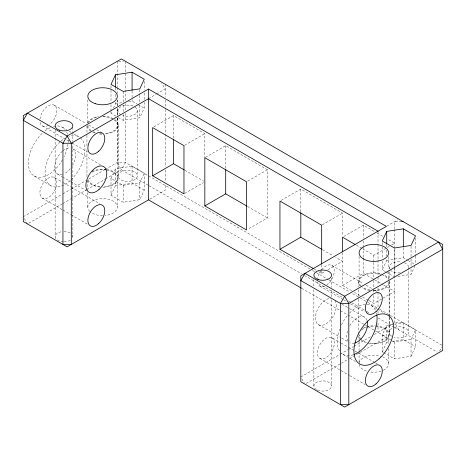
<?xml version="1.0" encoding="UTF-8"?>
<svg xmlns="http://www.w3.org/2000/svg" width="466" height="466" viewBox="0 0 466 466"><rect width="100%" height="100%" fill="white"/><g stroke="black" fill="none" stroke-linecap="round" stroke-linejoin="round"><path stroke-width="0.35" stroke-dasharray="2.33 1.75" d="M115.877 116.11L111.007 113.296L111.898 111.38M113.384 108.182L115.463 103.702L115.463 101.53M111.007 178.35L115.463 168.756L132.082 166.181L144.25 173.206L144.25 190.076L139.794 199.669L123.175 202.238L111.007 195.213L111.007 178.35L123.175 185.375L139.794 182.806L144.25 173.206M118.306 117.514L123.175 120.321L139.794 117.752L144.25 108.153L144.25 102.374M111.007 195.213L115.463 185.619L115.463 168.756M385.3 271.661L382.26 269.901L386.716 260.308L386.716 258.863M383.477 352.523L382.26 351.824L382.26 334.955L386.716 325.361L403.335 322.792L415.503 329.817L415.503 346.681L411.047 356.274L394.428 358.849L384.089 352.878M397.894 276.39L411.047 274.358L414.909 266.039M382.26 351.824L386.716 342.225L386.716 325.361M411.047 356.274L411.047 339.411L415.503 329.817M439.572 351.061L442.007 346.844M148.497 98.681L155.912 94.394M156.529 94.039L165.185 89.041L161.708 83.018M153.897 126.88L173.533 115.545L204.83 133.614L204.83 157.351M23.3 216.737L62.368 194.182M63.003 193.815L70.564 189.452M71.193 189.085L85.686 180.721M88.837 178.897L104.594 169.805M105.223 169.438L117.193 162.529L125.54 162.529L309.919 268.981M28.735 223.237L62.135 203.957M62.764 203.59L70.325 199.227M70.954 198.86L86.082 190.128M86.711 189.767L104.984 179.218M105.613 178.851L121.37 169.758L125.54 162.529L125.54 111.566M184.577 145.305L204.83 133.614M205.448 157.351L225.695 145.66L267.426 169.752L267.426 217.942L247.79 229.278M149.732 199.157L165.185 190.233L165.185 184.414M184.577 193.495L203.601 182.509M247.79 181.093L267.426 169.752M281.173 200.368L300.815 189.027L342.545 213.125L342.545 236.14M322.291 224.816L342.545 213.125M343.774 236.507L363.41 225.171L374.676 231.672M386.669 226.196L397.69 219.835M318.563 271.562L321.68 273.356L324.75 271.585M327.814 269.814L342.545 261.31L335.695 257.354M362.577 248.78L373.843 255.286L386.733 247.848M387.345 247.493L389.186 246.427M391.638 245.011L394.708 243.24L387.199 238.901M342.545 252.677L342.545 285.402L363.41 273.356L374.052 279.501M368.833 300.582L373.843 303.471L394.708 291.425L383.442 284.924M300.815 376.959L339.731 354.492M340.355 354.131L347.886 349.78M348.516 349.418L353.537 346.518M354.166 346.156L371.111 336.37M374.25 334.559L394.708 322.746L403.055 322.746M306.238 383.466L340.669 363.585M341.293 363.224L348.807 358.89M349.43 358.529L386.361 337.203L365.408 325.105M115.463 103.702L123.77 102.415M128.622 101.664L132.082 101.128L137.557 104.291M115.463 185.619L132.082 183.051L144.25 190.076M386.716 260.308L403.335 257.739L407.593 260.197M386.716 342.225L389.483 341.799M392.255 341.368L403.335 339.656L415.503 346.681M392.605 340.926L394.428 341.98L411.047 339.411M118.585 61.331L123.455 61.331M401.663 221.554L394.708 221.554L394.708 228.835M377.18 233.122L383.442 236.734M138.163 104.64L144.25 108.153M408.204 260.546L415.503 264.764M356.315 245.168L361.948 248.419M385.912 272.01L393.822 276.577M184.798 170.236L203.578 181.082M247.498 206.432L267.426 217.942M322.612 249.805L332.578 255.554M374.676 279.862L382.813 284.563M54.312 105.194L86.099 123.548M88.592 124.987L94.202 128.226M96.695 129.665L100.435 131.82M331.827 265.416L363.614 283.765M366.107 285.204L372.34 288.804M374.833 290.242L377.326 291.681M314.206 269.039L316.076 270.123M342.545 285.402L351.935 290.825M354.44 292.269L360.072 295.526M362.577 296.97L368.21 300.221M312.441 270.431L315.587 272.249M316.216 272.61L328.169 279.513M328.798 279.88L349.564 291.867M352.715 293.685L359.635 297.681M360.265 298.042L367.185 302.038M367.814 302.405L379.143 308.941M379.773 309.308L442.071 345.271M62.427 127.282L66.754 129.781M69.23 131.208L71.082 132.274M73.558 133.707L79.121 136.917A28.181 16.269 -60 0 0 68.927 136.509M371.239 305.568L376.808 308.783M377.425 309.139L384.84 313.426M148.427 185.381L121.37 169.758L117.193 162.529L117.193 115.935M149.056 185.742L301.345 273.664M304.49 275.482L342.877 297.64M348.539 300.914L351.055 302.364M351.684 302.725L366.16 311.084M366.789 311.445L369.934 313.263M378.118 317.987L393.846 327.068M394.475 327.435L437.271 352.139M42.365 125.896L64.18 138.489M66.673 139.928L68.543 141.006M72.282 143.167L87.235 151.8M319.874 286.112L342.935 299.428M343.558 299.789L346.675 301.589M350.415 303.745L364.75 312.022M100.574 164.807L72.411 148.543A14.755 8.516 -60 0 1 72.411 165.581M341.992 304.187L348.877 308.166M349.506 308.527L364.529 317.2M301.718 288.338L364.965 324.854M382.26 334.955L391.993 340.576M57.656 174.098L62.036 176.631M62.66 176.993L70.174 181.326M70.797 181.688L86.449 190.722M318.476 324.685L341.007 337.693M341.636 338.054L347.898 341.671M54.312 177.476A11.953 6.903 -60 0 1 50.526 195.988A11.953 6.903 -60 0 1 40.175 190.012A11.953 6.903 -60 0 1 54.312 177.476L62.415 182.154M63.038 182.515L70.517 186.831M71.141 187.192L99.811 203.741M331.827 337.699A11.953 6.903 -60 0 1 328.041 356.21A11.953 6.903 -60 0 1 317.69 350.234A11.953 6.903 -60 0 1 331.827 337.699L340.553 342.731M341.176 343.093L354.265 350.653M354.888 351.009L358.005 352.809M358.628 353.17L374.833 362.525M375.456 362.886L377.326 363.963M34.251 176.09L50.94 185.73M343.058 354.381L355.424 361.517M42.365 198.178L62.31 209.688M62.933 210.05L70.413 214.366M71.036 214.727L87.235 224.082M319.874 358.395L349.168 375.311M349.791 375.666L365.373 384.666M398.884 329.975L394.708 322.746L394.708 276.886M301.857 378.765L304.292 382.982M24.343 218.542L27.471 223.965M415.503 238.015L415.503 255.362M415.503 256.09L415.503 264.041M411.047 246.17L411.047 258.455M411.047 259.178L411.047 266.406M411.047 269.296L411.047 274.358M408.618 267.333L408.618 332.386M403.335 247.615L403.335 257.739M403.335 322.792L403.335 339.656M394.708 229.563L394.708 266.255M394.708 266.971L394.708 276.321M394.428 248.739L394.428 267.531M394.428 268.253L394.428 276.926M394.428 341.98L394.428 358.849M389.483 316.641L389.483 281.79A15.64 9.029 0 0 1 372.485 290.784M389.483 317.369L389.483 334.798M389.145 267.333L389.145 268.777M389.145 271.672L389.145 280.346M389.145 281.068L389.145 316.484M389.145 317.206L389.145 332.386M388.597 256.492L388.597 268.777M388.597 271.672L388.597 280.346M388.597 334.798L388.597 343.471M388.597 348.527L388.597 363.707M386.716 244.405L386.716 247.295M386.716 250.19L386.716 255.974M382.26 242.436L382.26 246.054M382.26 246.776L382.26 258.339M382.26 261.228L382.26 269.901M378.019 231.194L378.019 243.567M378.019 244.295L378.019 259.585M378.019 260.313L378.019 276.326M378.019 277.054L378.019 285.064M378.019 287.976L378.019 291.617M378.019 292.345L378.019 308.364M378.019 311.276L378.019 314.183M378.019 322.921L378.019 332.386M373.843 255.286L373.843 261.758M373.843 262.48L373.843 279.74M373.843 280.456L373.843 289.089M373.843 289.811L373.843 292.683M373.843 295.56L373.843 303.471M363.41 225.171L363.41 238.114M363.41 240.992L363.41 246.025M363.41 246.747L363.41 257.535M363.41 258.251L363.41 273.356M359.088 256.492L359.088 281.79M359.088 339.854L359.088 334.798A14.755 8.516 0 0 0 366.468 342.172M359.088 340.576L359.088 350.694M359.088 351.422L359.088 362.263M358.203 281.79L358.203 286.87M358.203 289.776L358.203 298.49M358.203 299.213L358.203 334.07M331.576 278.062L331.576 287.475M331.576 290.376L331.576 296.894M331.576 299.789L331.576 385.994M321.68 264.729L321.68 270.478M321.68 271.2L321.68 273.356M313.868 279.507L313.868 286.753M313.868 289.648L313.868 385.994M300.815 189.027L300.815 212.042M225.695 145.66L225.695 168.675M173.533 115.545L173.533 138.559M165.185 84.224L165.185 97.05M165.185 99.963L165.185 108.7M165.185 109.428L165.185 166.939M165.185 169.851L165.185 181.501M144.25 81.41L144.25 90.084M144.25 92.973L144.25 99.479M139.794 89.559L139.794 94.621M139.794 95.344L139.794 102.572M139.794 105.462L139.794 117.752M139.794 182.806L139.794 199.669M137.365 110.727L137.365 175.781A9.739 5.621 0 0 1 122.762 180.645A9.739 5.621 0 0 1 122.762 170.911A9.739 5.621 0 0 1 137.365 175.781M132.082 91.01L132.082 98.961M132.082 99.683L132.082 101.128M132.082 166.181L132.082 183.051M125.54 61.331L125.54 100.644M125.54 103.557L125.54 110.838M123.175 91.412L123.175 102.252M123.175 105.141L123.175 111.648M123.175 114.537L123.175 120.321M123.175 185.375L123.175 202.238M118.23 125.179L118.23 178.187M117.892 110.727L117.892 115.061M117.892 117.956L117.892 175.781M117.345 99.881L117.345 105.666M117.345 108.555L117.345 115.061M117.345 117.956L117.345 125.179M117.345 178.187L117.345 207.102M117.193 61.331L117.193 86.816M117.193 87.544L117.193 93.369M117.193 99.916L117.193 105.741M117.193 108.654L117.193 115.207M115.463 87.8L115.463 90.689M115.463 94.307L115.463 98.641M111.007 85.831L111.007 89.443M111.007 90.165L111.007 101.734M111.007 104.623L111.007 111.129M111.007 111.852L111.007 113.296M87.835 99.881L87.835 124.457M87.835 180.354L87.835 189.033M87.835 192.644L87.835 207.102M86.95 125.907L86.95 134.622M86.95 135.35L86.95 146.237M86.95 149.871L86.95 178.187M72.842 127.23L72.842 131.581M72.842 132.303L72.842 140.994M72.842 141.722L72.842 236.617M55.134 130.131L55.134 137.371M55.134 138.099L55.134 236.617M39.959 119.11A11.953 6.903 -60 0 1 48.709 105.584A11.953 6.903 -60 0 1 56.782 110.244A11.953 6.903 -60 0 1 49.443 124.579M48.342 125.302A11.953 6.903 -60 0 1 39.959 121.655M70.249 168.744A14.755 8.516 -60 0 1 63.941 173.935M62.333 174.517A14.755 8.516 -60 0 1 54.598 167.346A14.755 8.516 -60 0 1 62.333 151.246M62.858 150.792A14.755 8.516 -60 0 1 70.249 147.879M53.497 126.484A28.181 16.269 -60 0 1 65.147 129.624M66.603 131.936A28.181 16.269 -60 0 1 67.587 134.616M68.263 140.179A28.181 16.269 -60 0 1 63.999 156.867M62.427 159.821A28.181 16.269 -60 0 1 31.082 173.154A28.181 16.269 -60 0 1 43.181 132.437M44.876 131.028A28.181 16.269 -60 0 1 50.287 127.661M80.292 137.715A28.181 16.269 -60 0 1 71.181 179.655M70.191 180.569A28.181 16.269 -60 0 1 65.03 184.332M63.731 185.031A28.181 16.269 -60 0 1 45.202 175.03A28.181 16.269 -60 0 1 59.875 142.072M60.994 141.116A28.181 16.269 -60 0 1 65.03 138.315M334.885 300.663A14.755 8.516 -60 0 1 327.662 322.722A14.755 8.516 -60 0 1 315.575 315.744A14.755 8.516 -60 0 1 331.07 298.461M349.774 325.717A14.755 8.516 -60 0 1 367.033 320.404M354.451 343.174A14.755 8.516 -60 0 1 349.774 342.755M348.114 341.217A14.755 8.516 -60 0 1 347.694 330.342M367.115 304.298A28.181 16.269 -60 0 1 375.415 310.228M376.4 312.907A28.181 16.269 -60 0 1 376.691 314.2M353.257 354.789A28.181 16.269 -60 0 1 341.339 353.112M339.533 350.904A28.181 16.269 -60 0 1 339.638 329.101M341.491 324.796A28.181 16.269 -60 0 1 347.187 315.802M349.523 313.123A28.181 16.269 -60 0 1 366.468 304.257M321.627 269.756A11.953 6.903 -60 0 1 333.854 268.008A11.953 6.903 -60 0 1 326.957 284.802M324.75 286.077A11.953 6.903 -60 0 1 317.474 281.878M317.422 279.996A11.953 6.903 -60 0 1 320.888 270.734M404.29 262.655A9.739 5.621 0 0 1 408.286 268.789M400.154 272.907A9.739 5.621 0 0 1 390.45 270.146M389.477 268.789A9.739 5.621 0 0 1 401.401 261.904M394.574 327.342A9.739 5.621 0 0 1 408.612 332.567A9.739 5.621 0 0 1 394.015 337.256M391.999 336.359A9.739 5.621 0 0 1 391.999 328.408M369.794 290.51A15.64 9.029 0 0 1 362.787 288.174M360.3 286.305A15.64 9.029 0 0 1 362.787 275.406A15.64 9.029 0 0 1 381.666 273.967M384.904 275.406A15.64 9.029 0 0 1 388.953 279.454M375.887 325.845A15.64 9.029 0 0 1 386.85 339.813A15.64 9.029 0 0 1 360.3 339.312M359.397 338.252A15.64 9.029 0 0 1 358.337 335.974M362.787 328.408A15.64 9.029 0 0 1 375.206 325.798M375.771 326.351A14.755 8.516 0 0 1 388.312 336.458A14.755 8.516 0 0 1 370.027 343.023M361.465 330.155A14.755 8.516 0 0 1 366.468 327.417M367.027 327.243A14.755 8.516 0 0 1 375.124 326.311M382.516 356.816A14.755 8.516 0 0 1 381.875 370.854M381.223 371.082A14.755 8.516 0 0 1 370.027 371.938M366.468 371.082A14.755 8.516 0 0 1 359.088 363.707M359.123 363.154A14.755 8.516 0 0 1 381.223 356.333M388.597 281.79A14.755 8.516 0 0 1 373.843 290.306M370.027 290.015A14.755 8.516 0 0 1 361.465 286.427M361.068 286.048A14.755 8.516 0 0 1 363.41 275.767A14.755 8.516 0 0 1 381.223 274.41M381.875 274.643A14.755 8.516 0 0 1 388.096 279.583M89.81 211.36A14.755 8.516 0 0 1 96.747 199.279A14.755 8.516 0 0 1 116.721 204.656A14.755 8.516 0 0 1 105.153 215.49M102.59 215.618A14.755 8.516 0 0 1 90.212 211.739M72.539 235.289A8.854 5.109 0 0 1 72.539 237.94M70.249 240.229A8.854 5.109 0 0 1 63.988 241.726M63.411 241.714A8.854 5.109 0 0 1 55.18 237.118A8.854 5.109 0 0 1 61.698 231.678M63.988 231.503A8.854 5.109 0 0 1 70.249 233M316.461 389.605A8.854 5.109 0 0 1 319.513 381.229A8.854 5.109 0 0 1 331.565 386.215A8.854 5.109 0 0 1 318.802 390.578M318.295 390.421A8.854 5.109 0 0 1 317.031 389.908M103.266 116.162A15.64 9.029 0 0 1 118.213 124.789A15.64 9.029 0 0 1 104.629 134.132M101.914 134.202A15.64 9.029 0 0 1 98.542 133.905M94.767 133.002A15.64 9.029 0 0 1 92.746 132.198M90.969 131.226A15.64 9.029 0 0 1 86.985 125.768M87.486 122.843A15.64 9.029 0 0 1 98.542 116.459M106.638 169.467A15.64 9.029 0 0 1 118.096 179.369A15.64 9.029 0 0 1 102.59 187.215M99.87 187.082A15.64 9.029 0 0 1 87.486 180.523M92.122 171.482A15.64 9.029 0 0 1 105.98 169.374M107.023 170.061A14.755 8.516 0 0 1 117.17 179.48A14.755 8.516 0 0 1 102.59 186.709M100.027 186.575A14.755 8.516 0 0 1 87.835 178.187M92.157 172.164A14.755 8.516 0 0 1 106.411 169.962M114.054 119.82A14.755 8.516 0 0 1 105.153 133.573M101.949 133.69A14.755 8.516 0 0 1 98.769 133.41M95.21 132.56A14.755 8.516 0 0 1 93.305 131.802M91.126 130.544A14.755 8.516 0 0 1 87.835 125.179M88.336 122.977A14.755 8.516 0 0 1 97.545 117.176M102.59 116.663A14.755 8.516 0 0 1 113.022 119.156M135.088 107.11A9.739 5.621 0 0 1 135.088 114.339A9.739 5.621 0 0 1 122.762 115.597M120.741 114.7A9.739 5.621 0 0 1 120.741 106.749A9.739 5.621 0 0 1 134.517 106.749"/><path stroke-width="0.7" d="M115.463 74.787L111.007 84.387L123.175 91.412L139.794 88.837L144.25 79.243L132.082 72.218L115.463 74.787L115.463 87.078M386.716 231.398L382.26 240.992L394.428 248.017L411.047 245.442L415.503 235.848L403.335 228.823L386.716 231.398L386.716 243.683M301.409 288.157L148.497 199.873L67.116 246.852L23.3 221.554L23.3 115.545L121.37 58.926L442.7 244.446L442.7 350.455L344.63 407.074L300.815 381.776L300.815 275.767L386.361 226.371L148.497 89.041L67.116 136.025L62.945 143.254L62.945 244.446L71.292 244.446L71.292 143.254L67.116 136.025L27.471 113.133L23.3 120.362L62.945 143.254L71.292 143.254L148.497 98.681L378.019 231.194M152.667 175.781L183.965 193.85L183.965 145.66L152.667 127.591L152.667 175.781L173.533 163.729L184.175 169.874M204.83 205.896L246.561 229.988L246.561 181.804L204.83 157.706L204.83 205.896L225.695 193.85L246.875 206.077M321.68 264.006L321.68 225.171L279.95 201.073L279.95 249.263L300.815 237.217L321.989 249.444M401.663 221.554L403.055 221.554M355.063 244.446L342.545 237.217L342.545 251.599M279.95 249.263L313.583 268.684M403.335 228.823L403.335 246.893M300.815 212.764L300.815 237.217M225.695 169.397L225.695 193.85M173.533 139.276L173.533 163.729M148.497 89.041L148.497 199.873M132.082 72.218L132.082 90.288M367.225 321.039A14.755 8.516 -60 0 1 354.981 343.011M376.813 314.87A28.181 16.269 -60 0 1 353.904 354.556M304.985 273.356L300.815 280.584L340.46 303.471L348.807 303.471L442.7 249.263L438.529 242.035L344.63 296.242L340.46 303.471L340.46 404.669L348.807 404.669L348.807 303.471L344.63 296.242L304.985 273.356M98.518 223.697A11.953 6.903 -60 0 0 102.304 205.186A11.953 6.903 -60 0 0 88.167 217.721A11.953 6.903 -60 0 0 98.518 223.697M98.518 151.415A11.953 6.903 -60 0 0 102.304 132.903A11.953 6.903 -60 0 0 88.167 145.439A11.953 6.903 -60 0 0 98.518 151.415M99.031 189.47A14.755 8.516 -60 0 0 103.708 166.612A14.755 8.516 -60 0 0 86.251 182.09A14.755 8.516 -60 0 0 99.031 189.47M376.033 311.637A11.953 6.903 -60 0 0 379.819 293.126A11.953 6.903 -60 0 0 365.682 305.661A11.953 6.903 -60 0 0 376.033 311.637M376.033 383.914A11.953 6.903 -60 0 0 379.819 365.402A11.953 6.903 -60 0 0 365.682 377.943A11.953 6.903 -60 0 0 376.033 383.914M378.998 358.861A28.181 16.269 -60 0 0 387.933 315.208A28.181 16.269 -60 0 0 354.597 344.77A28.181 16.269 -60 0 0 378.998 358.861M363.41 258.898A14.755 8.516 0 0 0 388.096 255.083A14.755 8.516 0 0 0 370.027 244.65A14.755 8.516 0 0 0 363.41 258.898M95.21 103.644A14.755 8.516 0 0 0 117.345 96.27A14.755 8.516 0 0 0 95.21 88.889A14.755 8.516 0 0 0 95.21 103.644M59.561 130.212A8.854 5.109 0 0 0 72.842 125.785A8.854 5.109 0 0 0 59.561 121.358A8.854 5.109 0 0 0 59.561 130.212M318.295 279.588A8.854 5.109 0 0 0 331.576 275.161A8.854 5.109 0 0 0 318.295 270.734A8.854 5.109 0 0 0 318.295 279.588"/></g></svg>
